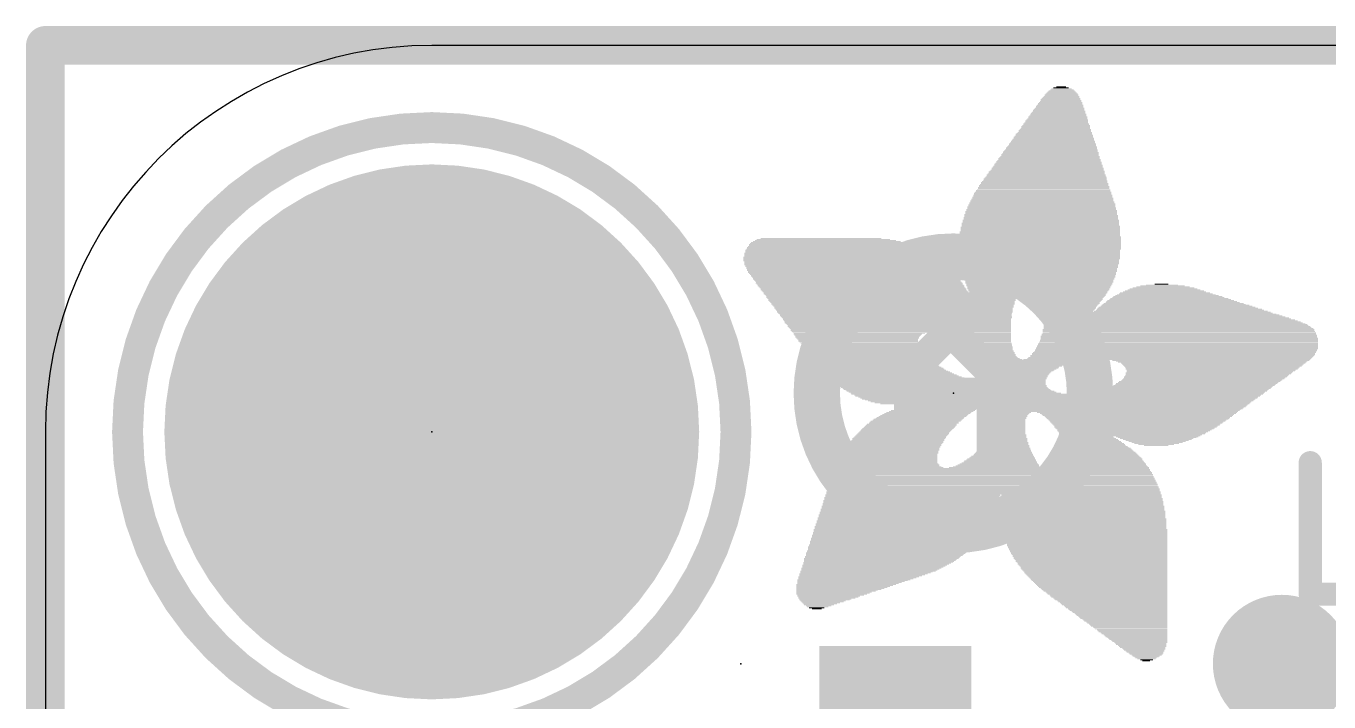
# Model space of a CAD drawing. Extents: x -0.1 to 25.5, y -0.1 to 17.9.
# Drawn here: x -0.13 to 8.44, y 13.47 to 17.91 of the extents above; entities that cross this region are included whole.
import ezdxf

# ---------------------------------------------------------------- set-up
doc = ezdxf.new("R2010")
doc.units = 0
for name, color, linetype in [('1', 12, 'CONTINUOUS'), ('16', 5, 'CONTINUOUS'), ('17', 110, 'CONTINUOUS'), ('18', 110, 'CONTINUOUS'), ('20', 53, 'CONTINUOUS'), ('21', 40, 'CONTINUOUS'), ('22', 6, 'CONTINUOUS'), ('23', 40, 'CONTINUOUS'), ('24', 6, 'CONTINUOUS')]:
    doc.layers.add(name, color=color, linetype=linetype)

# ---------------------------------------------------------------- blocks, each defined once
blk = doc.blocks.new('RECT')
blk.add_solid([(-0.5, -0.5), (0.5, -0.5), (-0.5, 0.5), (0.5, 0.5)])
blk = doc.blocks.new('ROUNDP')
at = {"const_width": 0.5}
blk.add_lwpolyline([(0, -0.25, 1), (0, 0.25, 1), (0, -0.25)], format="xyb", dxfattribs=at)
blk = doc.blocks.new('ROUNDV')
at = {"const_width": 0.5}
blk.add_lwpolyline([(0, -0.25, 1), (0, 0.25, 1), (0, -0.25)], format="xyb", dxfattribs=at)

msp = doc.modelspace()

# ---------------------------------------------------------------- linework, layer by layer
at = {"layer": '1', "const_width": 0.254}
for points in [[(0, 17.78), (25.4, 17.78)], [(0, 0), (0, 17.78)]]:
    msp.add_lwpolyline(points, dxfattribs=at)
at = {"layer": '1', "const_width": 0.127}
for points in [[(0, 17.8435, 1), (0, 17.7165)], [(0.0635, 17.78, 1), (-0.0635, 17.78)]]:
    msp.add_lwpolyline(points, format="xyb", dxfattribs=at)
at = {"layer": '16', "const_width": 0.254}
for points in [[(0, 17.78), (25.4, 17.78)], [(0, 0), (0, 17.78)]]:
    msp.add_lwpolyline(points, dxfattribs=at)
at = {"layer": '16', "const_width": 0.127}
for points in [[(0, 17.8435, 1), (0, 17.7165)], [(0.0635, 17.78, 1), (-0.0635, 17.78)]]:
    msp.add_lwpolyline(points, format="xyb", dxfattribs=at)
at = {"layer": '20'}
for p, q in [((22.86, 17.78), (2.54, 17.78)), ((0, 15.24), (0, 2.54))]:
    msp.add_line(p, q, dxfattribs=at)
msp.add_arc((2.54, 15.24), 2.54, 90, 180, dxfattribs=at)
at = {"layer": '21'}
for points, const_width in [([(2.54, 13.24, 1), (2.54, 17.24, 1), (2.54, 13.24)], 0.2032), ([(8.353, 15.0375, 1), (8.2768, 15.0375)], 0.0762), ([(8.3149, 14.2113, 1), (8.3149, 14.1351)], 0.0762), ([(8.2768, 14.1732, 1), (8.353, 14.1732)], 0.0762)]:
    msp.add_lwpolyline(points, format="xyb", dxfattribs=dict(at, const_width=const_width))
at = {"layer": '21', "const_width": 0.1524}
for points in [[(8.3149, 15.0375), (8.3149, 14.1732)], [(8.3149, 14.1732), (8.8911, 14.1732)]]:
    msp.add_lwpolyline(points, dxfattribs=at)
at = {"layer": '22'}
for points, const_width in [([(5.969, 14.596, 1), (5.969, 16.392, 1), (5.969, 14.596)], 0.3048), ([(5.9878, 15.937, 1), (5.9159, 15.8652)], 0.1016), ([(5.9878, 15.8652, 1), (5.9159, 15.937)], 0.1016), ([(5.7315, 15.6299, 1), (5.6299, 15.6299)], 0.1016), ([(5.6448, 15.6658, 1), (5.7166, 15.594)], 0.1016), ([(6.2738, 15.6299, 1), (6.1722, 15.6299)], 0.1016), ([(6.1871, 15.594, 1), (6.2589, 15.6658)], 0.1016), ([(5.6807, 15.5451, 1), (5.6807, 15.4435)], 0.1016), ([(6.223, 15.4435, 1), (6.223, 15.5451)], 0.1016), ([(5.6299, 15.0876, 1), (5.7315, 15.0876)], 0.1016), ([(6.1722, 15.0876, 1), (6.2738, 15.0876)], 0.1016)]:
    msp.add_lwpolyline(points, format="xyb", dxfattribs=dict(at, const_width=const_width))
at = {"layer": '22', "const_width": 0.2032}
for points in [[(5.9518, 15.9011), (5.6807, 15.6299)], [(6.223, 15.6299), (5.9518, 15.9011)], [(5.6807, 15.6299), (5.6807, 15.0876)], [(6.223, 15.0876), (6.223, 15.6299)], [(6.223, 15.4943), (5.6807, 15.4943)]]:
    msp.add_lwpolyline(points, dxfattribs=at)
at = {"layer": '23'}
for p in [(2.54, 15.24), (4.572, 13.716)]:
    msp.add_point(p, dxfattribs=at)
at = {"layer": '24'}
msp.add_point((5.969, 15.494), dxfattribs=at)

# ---------------------------------------------------------------- block references
at = {"layer": '1', "xscale": 1.075, "rotation": 270}
msp.add_blockref('RECT', (5.588, 13.296), dxfattribs=at)
at = {"layer": '17', "xscale": 3.516, "yscale": 3.516}
msp.add_blockref('ROUNDP', (2.54, 15.24), dxfattribs=at)
msp.add_blockref('ROUNDP', (2.54, 15.24), dxfattribs=at)
at = {"layer": '18', "xscale": 0.9064, "yscale": 0.9064}
msp.add_blockref('ROUNDV', (8.128, 13.716), dxfattribs=at)
msp.add_blockref('ROUNDV', (8.128, 13.716), dxfattribs=at)
at = {"layer": '21'}
for p, xscale, yscale in [((6.6802, 17.4752), 0.1842, 0.0064), ((6.6802, 17.4816), 0.1714, 0.0063), ((6.6834, 17.4879), 0.1524, 0.0064), ((6.6802, 17.4943), 0.1334, 0.0063), ((6.677, 17.5006), 0.1016, 0.0064), ((6.6771, 17.5069), 0.0635, 0.0063), ((6.6707, 17.3863), 0.3048, 0.0064), ((6.6707, 17.399), 0.2921, 0.0064), ((6.6707, 17.3926), 0.2921, 0.0063), ((6.6739, 17.4054), 0.2857, 0.0063), ((6.6739, 17.4117), 0.2731, 0.0064), ((6.6739, 17.4244), 0.2603, 0.0064), ((6.6771, 17.4181), 0.2667, 0.0063), ((6.677, 17.4307), 0.254, 0.0063), ((6.6771, 17.4371), 0.2413, 0.0064), ((6.6802, 17.4435), 0.235, 0.0063), ((6.6802, 17.4562), 0.2222, 0.0063), ((6.6802, 17.4498), 0.2222, 0.0064), ((6.6802, 17.4625), 0.2096, 0.0064), ((6.6802, 17.4688), 0.1968, 0.0063), ((6.6548, 17.3101), 0.3874, 0.0064), ((6.6548, 17.3038), 0.3874, 0.0063), ((6.6548, 17.3164), 0.3746, 0.0063), ((6.658, 17.3292), 0.3683, 0.0063), ((6.658, 17.3228), 0.3683, 0.0064), ((6.658, 17.3355), 0.3556, 0.0064), ((6.6612, 17.3419), 0.3493, 0.0063), ((6.6644, 17.3482), 0.3429, 0.0064), ((6.6612, 17.3545), 0.3365, 0.0063), ((6.6643, 17.3609), 0.3302, 0.0064), ((6.6675, 17.3673), 0.3238, 0.0063), ((6.6675, 17.38), 0.3112, 0.0063), ((6.6675, 17.3736), 0.3112, 0.0064), ((6.6358, 17.2212), 0.4763, 0.0064), ((6.6358, 17.2149), 0.4763, 0.0063), ((6.639, 17.2276), 0.4699, 0.0063), ((6.6389, 17.2339), 0.4572, 0.0064), ((6.6421, 17.2466), 0.4508, 0.0064), ((6.6421, 17.2402), 0.4508, 0.0063), ((6.6452, 17.253), 0.4445, 0.0063), ((6.6453, 17.2657), 0.4318, 0.0063), ((6.6453, 17.2593), 0.4318, 0.0064), ((6.6452, 17.272), 0.4191, 0.0064), ((6.6485, 17.2847), 0.4127, 0.0064), ((6.6485, 17.2783), 0.4127, 0.0063), ((6.6516, 17.2911), 0.4064, 0.0063), ((6.6517, 17.2974), 0.3937, 0.0064), ((6.6199, 17.1323), 0.5715, 0.0064), ((6.6199, 17.1387), 0.5588, 0.0063), ((6.6231, 17.1514), 0.5525, 0.0063), ((6.6231, 17.145), 0.5525, 0.0064), ((6.6231, 17.1577), 0.5397, 0.0064), ((6.6262, 17.164), 0.5334, 0.0063), ((6.6263, 17.1768), 0.5207, 0.0063), ((6.6294, 17.1704), 0.527, 0.0064), ((6.6294, 17.1831), 0.5144, 0.0064), ((6.6294, 17.1958), 0.5016, 0.0064), ((6.6326, 17.1895), 0.508, 0.0063), ((6.6326, 17.2021), 0.4953, 0.0063), ((6.6358, 17.2085), 0.4889, 0.0064), ((6.6008, 17.0434), 0.6604, 0.0064), ((6.604, 17.0497), 0.654, 0.0063), ((6.604, 17.0625), 0.6414, 0.0063), ((6.604, 17.0561), 0.6414, 0.0064), ((6.6072, 17.0688), 0.635, 0.0064), ((6.6072, 17.0815), 0.6223, 0.0064), ((6.6104, 17.0752), 0.6287, 0.0063), ((6.6104, 17.0878), 0.6159, 0.0063), ((6.6135, 17.0942), 0.6096, 0.0064), ((6.6136, 17.1069), 0.5969, 0.0064), ((6.6136, 17.1006), 0.5969, 0.0063), ((6.6167, 17.1133), 0.5906, 0.0063), ((6.6167, 17.1196), 0.5778, 0.0064), ((6.6199, 17.1259), 0.5715, 0.0063), ((6.585, 16.9609), 0.7429, 0.0063), ((6.5881, 16.9735), 0.7366, 0.0063), ((6.5881, 16.9672), 0.7366, 0.0064), ((6.5882, 16.9799), 0.7239, 0.0064), ((6.5913, 16.9863), 0.7176, 0.0063), ((6.5913, 16.999), 0.7048, 0.0063), ((6.5945, 16.9926), 0.7112, 0.0064), ((6.5945, 17.0053), 0.6985, 0.0064), ((6.5945, 17.018), 0.6858, 0.0064), ((6.5977, 17.0116), 0.6921, 0.0063), ((6.5977, 17.0244), 0.6795, 0.0063), ((6.5977, 17.0371), 0.6667, 0.0063), ((6.6009, 17.0307), 0.6731, 0.0064), ((6.5659, 16.8783), 0.8318, 0.0064), ((6.5691, 16.872), 0.8382, 0.0063), ((6.5691, 16.8847), 0.8255, 0.0063), ((6.5723, 16.891), 0.8191, 0.0064), ((6.5723, 16.9037), 0.8065, 0.0064), ((6.5723, 16.8973), 0.8065, 0.0063), ((6.5755, 16.9101), 0.8001, 0.0063), ((6.5786, 16.9164), 0.7938, 0.0064), ((6.5786, 16.9291), 0.781, 0.0064), ((6.5786, 16.9228), 0.781, 0.0063), ((6.5786, 16.9354), 0.7684, 0.0063), ((6.5818, 16.9482), 0.762, 0.0063), ((6.5818, 16.9418), 0.762, 0.0064), ((6.585, 16.9545), 0.7557, 0.0064), ((6.5564, 16.7958), 0.9144, 0.0063), ((6.5564, 16.7894), 0.9144, 0.0064), ((6.5564, 16.8085), 0.9017, 0.0063), ((6.5564, 16.8021), 0.9017, 0.0064), ((6.5596, 16.8148), 0.8953, 0.0064), ((6.5596, 16.8275), 0.8827, 0.0064), ((6.5596, 16.8211), 0.8827, 0.0063), ((6.5628, 16.8339), 0.8763, 0.0063), ((6.5627, 16.8466), 0.8636, 0.0063), ((6.5627, 16.8402), 0.8636, 0.0064), ((6.5659, 16.8529), 0.8572, 0.0064), ((6.5628, 16.8592), 0.8509, 0.0063), ((6.5659, 16.8656), 0.8446, 0.0064), ((6.5469, 16.7005), 0.9843, 0.0064), ((6.5469, 16.7196), 0.9715, 0.0063), ((6.5501, 16.7132), 0.9779, 0.0064), ((6.5501, 16.7068), 0.9779, 0.0063), ((6.55, 16.7323), 0.9652, 0.0063), ((6.55, 16.7259), 0.9652, 0.0064), ((6.5501, 16.7449), 0.9525, 0.0063), ((6.5532, 16.7386), 0.9588, 0.0064), ((6.55, 16.7577), 0.9398, 0.0063), ((6.5532, 16.7513), 0.9462, 0.0064), ((6.5532, 16.7704), 0.9334, 0.0063), ((6.5532, 16.764), 0.9334, 0.0064), ((6.5532, 16.783), 0.9208, 0.0063), ((6.5564, 16.7767), 0.9271, 0.0064), ((6.5437, 16.6306), 1.0287, 0.0063), ((6.5437, 16.6243), 1.0287, 0.0064), ((6.5437, 16.618), 1.0287, 0.0063), ((6.5437, 16.6497), 1.016, 0.0064), ((6.5437, 16.6434), 1.016, 0.0063), ((6.5437, 16.637), 1.016, 0.0064), ((6.5469, 16.6624), 1.0097, 0.0064), ((6.5469, 16.6561), 1.0097, 0.0063), ((6.5437, 16.6687), 1.0033, 0.0063), ((6.5469, 16.6878), 0.9969, 0.0064), ((6.5469, 16.6815), 0.9969, 0.0063), ((6.5469, 16.6751), 0.9969, 0.0064), ((6.55, 16.6942), 0.9906, 0.0063), ((6.5373, 16.5544), 1.0541, 0.0063), ((6.5373, 16.5481), 1.0541, 0.0064), ((6.5373, 16.5418), 1.0541, 0.0063), ((6.5373, 16.5354), 1.0541, 0.0064), ((6.5373, 16.5291), 1.0541, 0.0063), ((6.5405, 16.5862), 1.0478, 0.0064), ((6.5405, 16.5799), 1.0478, 0.0063), ((6.5405, 16.5735), 1.0478, 0.0064), ((6.5405, 16.5672), 1.0478, 0.0063), ((6.5405, 16.5608), 1.0478, 0.0064), ((6.5405, 16.6116), 1.035, 0.0064), ((6.5405, 16.6053), 1.035, 0.0063), ((6.5405, 16.5989), 1.035, 0.0064), ((6.5437, 16.5925), 1.0414, 0.0063), ((5.1879, 16.4465), 1.1493, 0.0064), ((5.1785, 16.4529), 1.1303, 0.0063), ((5.1753, 16.4592), 1.1113, 0.0064), ((5.1594, 16.4719), 1.0668, 0.0064), ((5.1689, 16.4656), 1.0858, 0.0063), ((5.153, 16.4782), 1.0414, 0.0063), ((5.1435, 16.4846), 1.0096, 0.0064), ((5.1372, 16.491), 0.9715, 0.0063), ((5.1277, 16.4973), 0.9271, 0.0064), ((5.115, 16.5037), 0.8763, 0.0063), ((5.0991, 16.51), 0.7937, 0.0064), ((6.5373, 16.5227), 1.0668, 0.0064), ((6.5373, 16.5163), 1.0668, 0.0063), ((6.5373, 16.51), 1.0668, 0.0064), ((6.5373, 16.5037), 1.0668, 0.0063), ((6.5373, 16.4973), 1.0668, 0.0064), ((6.5373, 16.491), 1.0668, 0.0063), ((6.5373, 16.4846), 1.0668, 0.0064), ((6.5373, 16.4782), 1.0668, 0.0063), ((6.5373, 16.4719), 1.0668, 0.0064), ((6.5373, 16.4656), 1.0668, 0.0063), ((6.5373, 16.4592), 1.0668, 0.0064), ((6.5373, 16.4529), 1.0668, 0.0063), ((6.5373, 16.4465), 1.0668, 0.0064), ((5.226, 16.3894), 1.2763, 0.0063), ((5.2324, 16.383), 1.289, 0.0064), ((5.2356, 16.3767), 1.2954, 0.0063), ((5.2451, 16.3639), 1.3144, 0.0063), ((5.2388, 16.3703), 1.3017, 0.0064), ((5.226, 16.3957), 1.2637, 0.0064), ((5.2165, 16.4084), 1.2446, 0.0064), ((5.2197, 16.402), 1.251, 0.0063), ((5.2515, 16.3576), 1.3145, 0.0064), ((5.2102, 16.4148), 1.2319, 0.0063), ((5.1943, 16.4338), 1.1874, 0.0064), ((5.2007, 16.4275), 1.2001, 0.0063), ((5.207, 16.4211), 1.2128, 0.0064), ((5.1911, 16.4401), 1.1684, 0.0063), ((6.5373, 16.4401), 1.0668, 0.0063), ((6.531, 16.3703), 1.0541, 0.0064), ((6.5342, 16.4338), 1.0605, 0.0064), ((6.5342, 16.4275), 1.0605, 0.0063), ((6.5342, 16.4211), 1.0605, 0.0064), ((6.5342, 16.4148), 1.0605, 0.0063), ((6.5342, 16.4084), 1.0605, 0.0064), ((6.5342, 16.402), 1.0605, 0.0063), ((6.5342, 16.3957), 1.0605, 0.0064), ((6.5342, 16.3894), 1.0605, 0.0063), ((6.5342, 16.383), 1.0605, 0.0064), ((6.5342, 16.3767), 1.0605, 0.0063), ((6.5342, 16.3639), 1.0477, 0.0063), ((6.5342, 16.3576), 1.0477, 0.0064), ((5.2546, 16.3513), 1.3208, 0.0063), ((5.2578, 16.3449), 1.3272, 0.0064), ((5.261, 16.3386), 1.3335, 0.0063), ((5.2674, 16.3322), 1.3335, 0.0064), ((5.2705, 16.3258), 1.3398, 0.0063), ((5.28, 16.3132), 1.3462, 0.0063), ((5.2769, 16.3195), 1.3399, 0.0064), ((5.2864, 16.3068), 1.3462, 0.0064), ((5.2896, 16.3005), 1.3525, 0.0063), ((5.2959, 16.2941), 1.3526, 0.0064), ((5.2991, 16.2877), 1.3589, 0.0063), ((5.3055, 16.2814), 1.3589, 0.0064), ((5.3086, 16.2751), 1.3526, 0.0063), ((6.5342, 16.3513), 1.0477, 0.0063), ((6.5342, 16.3449), 1.0477, 0.0064), ((6.531, 16.3386), 1.0414, 0.0063), ((6.531, 16.3132), 1.0287, 0.0063), ((6.5342, 16.3322), 1.0351, 0.0064), ((6.5342, 16.3258), 1.0351, 0.0063), ((6.5342, 16.3195), 1.0351, 0.0064), ((6.531, 16.2877), 1.016, 0.0063), ((6.5342, 16.3068), 1.0223, 0.0064), ((6.5342, 16.3005), 1.0223, 0.0063), ((6.5342, 16.2941), 1.0223, 0.0064), ((6.5342, 16.2814), 1.0097, 0.0064), ((6.5342, 16.2751), 1.0097, 0.0063), ((5.315, 16.2687), 1.3525, 0.0064), ((5.3182, 16.2624), 1.3589, 0.0063), ((5.3245, 16.256), 1.3589, 0.0064), ((5.3308, 16.2433), 1.3589, 0.0064), ((5.3277, 16.2496), 1.3525, 0.0063), ((5.3372, 16.237), 1.3589, 0.0063), ((5.3403, 16.2306), 1.3525, 0.0064), ((5.3467, 16.2243), 1.3526, 0.0063), ((5.3498, 16.2179), 1.3589, 0.0064), ((5.3531, 16.2115), 1.3525, 0.0063), ((5.3594, 16.2052), 1.3526, 0.0064), ((5.3626, 16.1989), 1.3589, 0.0063), ((5.3658, 16.1925), 1.3525, 0.0064), ((5.3721, 16.1862), 1.3526, 0.0063), ((6.531, 16.2687), 1.0033, 0.0064), ((6.531, 16.2496), 0.9906, 0.0063), ((6.5342, 16.2624), 0.9969, 0.0063), ((6.5342, 16.256), 0.9969, 0.0064), ((6.2515, 16.237), 0.4191, 0.0063), ((6.2579, 16.2433), 0.4318, 0.0064), ((6.2516, 16.2306), 0.4064, 0.0064), ((6.2484, 16.2243), 0.4, 0.0063), ((6.2453, 16.2179), 0.3937, 0.0064), ((6.242, 16.2052), 0.3747, 0.0064), ((6.2452, 16.2115), 0.381, 0.0063), ((6.2389, 16.1989), 0.3683, 0.0063), ((6.242, 16.1925), 0.3619, 0.0064), ((6.2389, 16.1862), 0.3556, 0.0063), ((6.7723, 16.2433), 0.508, 0.0064), ((6.7723, 16.237), 0.4953, 0.0063), ((6.7755, 16.2306), 0.4889, 0.0064), ((6.7786, 16.2243), 0.4826, 0.0063), ((6.7787, 16.2179), 0.4699, 0.0064), ((6.7787, 16.2115), 0.4699, 0.0063), ((6.7786, 16.2052), 0.4572, 0.0064), ((6.7818, 16.1989), 0.4508, 0.0063), ((6.7787, 16.1925), 0.4445, 0.0064), ((6.7787, 16.1862), 0.4445, 0.0063), ((7.3501, 16.1862), 0.4064, 0.0063), ((7.347, 16.1925), 0.3493, 0.0064), ((7.3438, 16.1989), 0.2921, 0.0063), ((7.3406, 16.2052), 0.2096, 0.0064), ((7.3375, 16.2115), 0.0889, 0.0063), ((5.3784, 16.1798), 1.3525, 0.0064), ((5.3784, 16.1735), 1.3525, 0.0063), ((5.3848, 16.1671), 1.3526, 0.0064), ((5.3912, 16.1608), 1.3525, 0.0063), ((5.5594, 16.1544), 1.6764, 0.0064), ((5.5594, 16.1481), 1.6764, 0.0063), ((5.5595, 16.1417), 1.6637, 0.0064), ((5.5626, 16.1354), 1.6574, 0.0063), ((5.5626, 16.129), 1.6446, 0.0064), ((5.5626, 16.1227), 1.6446, 0.0063), ((5.5658, 16.1163), 1.6383, 0.0064), ((5.5658, 16.11), 1.6256, 0.0063), ((5.5658, 16.1036), 1.6256, 0.0064), ((6.2357, 16.1798), 0.3492, 0.0064), ((6.2357, 16.1671), 0.3366, 0.0064), ((6.2389, 16.1735), 0.3429, 0.0063), ((6.2389, 16.1608), 0.3302, 0.0063), ((6.7786, 16.1798), 0.4318, 0.0064), ((6.7786, 16.1735), 0.4318, 0.0063), ((6.7755, 16.1671), 0.4255, 0.0064), ((6.7723, 16.1481), 0.4064, 0.0063), ((6.7691, 16.1417), 0.4, 0.0064), ((6.7691, 16.1354), 0.4, 0.0063), ((6.7755, 16.1608), 0.4127, 0.0063), ((6.7755, 16.1544), 0.4127, 0.0064), ((6.7691, 16.129), 0.3874, 0.0064), ((6.7659, 16.1227), 0.381, 0.0063), ((6.7595, 16.1036), 0.3683, 0.0064), ((6.7628, 16.1163), 0.3747, 0.0064), ((6.7628, 16.11), 0.3747, 0.0063), ((7.3978, 16.1036), 0.8319, 0.0064), ((7.3946, 16.11), 0.8001, 0.0063), ((7.3883, 16.1163), 0.7747, 0.0064), ((7.3819, 16.1227), 0.7366, 0.0063), ((7.3787, 16.129), 0.7176, 0.0064), ((7.3723, 16.1354), 0.6795, 0.0063), ((7.3692, 16.1417), 0.6477, 0.0064), ((7.366, 16.1481), 0.616, 0.0063), ((7.3597, 16.1544), 0.5905, 0.0064), ((7.3565, 16.1608), 0.5461, 0.0063), ((7.3565, 16.1671), 0.5207, 0.0064), ((7.3533, 16.1735), 0.4762, 0.0063), ((7.3502, 16.1798), 0.4445, 0.0064), ((5.5658, 16.0973), 1.6129, 0.0063), ((5.569, 16.0909), 1.6065, 0.0064), ((5.5721, 16.0846), 1.6002, 0.0063), ((5.5721, 16.0782), 1.6002, 0.0064), ((5.5722, 16.0719), 1.5875, 0.0063), ((5.5753, 16.0655), 1.5812, 0.0064), ((5.5785, 16.0592), 1.5748, 0.0063), ((5.5753, 16.0528), 1.5684, 0.0064), ((5.5785, 16.0465), 1.5621, 0.0063), ((5.5817, 16.0401), 1.5557, 0.0064), ((5.5848, 16.0338), 1.5494, 0.0063), ((5.5848, 16.0274), 1.5494, 0.0064), ((5.5849, 16.0211), 1.5367, 0.0063), ((5.588, 16.0147), 1.5304, 0.0064), ((6.7564, 16.0973), 0.362, 0.0063), ((6.7532, 16.0909), 0.3556, 0.0064), ((6.7532, 16.0846), 0.3556, 0.0063), ((6.75, 16.0782), 0.3493, 0.0064), ((6.7437, 16.0655), 0.3366, 0.0064), ((6.7405, 16.0592), 0.3302, 0.0063), ((6.7405, 16.0528), 0.3302, 0.0064), ((6.731, 16.0338), 0.3112, 0.0063), ((7.3152, 16.0274), 1.4796, 0.0064), ((7.3342, 16.0147), 1.5177, 0.0064), ((6.7469, 16.0719), 0.3429, 0.0063), ((6.7374, 16.0465), 0.3239, 0.0063), ((6.7342, 16.0401), 0.3175, 0.0064), ((7.3216, 16.0211), 1.4923, 0.0063), ((7.4644, 16.0338), 1.143, 0.0063), ((7.4581, 16.0401), 1.1049, 0.0064), ((7.4549, 16.0465), 1.0858, 0.0063), ((7.4454, 16.0528), 1.0541, 0.0064), ((7.439, 16.0592), 1.0287, 0.0063), ((7.4359, 16.0655), 0.9969, 0.0064), ((7.4295, 16.0719), 0.9716, 0.0063), ((7.42, 16.0782), 0.9398, 0.0064), ((7.4168, 16.0846), 0.9208, 0.0063), ((7.4104, 16.0909), 0.8827, 0.0064), ((7.4041, 16.0973), 0.8572, 0.0063), ((5.5912, 16.0084), 1.524, 0.0063), ((5.5912, 16.002), 1.524, 0.0064), ((5.5944, 15.9957), 1.5177, 0.0063), ((5.5976, 15.9893), 1.5113, 0.0064), ((5.5975, 15.983), 1.4986, 0.0063), ((5.5975, 15.9766), 1.4986, 0.0064), ((5.6007, 15.9703), 1.4922, 0.0063), ((5.6039, 15.9639), 1.4859, 0.0064), ((5.6039, 15.9576), 1.4859, 0.0063), ((5.6071, 15.9512), 1.4795, 0.0064), ((5.6102, 15.9449), 1.4732, 0.0063), ((5.6134, 15.9385), 1.4668, 0.0064), ((5.6134, 15.9322), 1.4668, 0.0063), ((7.4327, 15.9385), 1.7399, 0.0064), ((7.439, 15.9322), 1.7526, 0.0063), ((7.4009, 15.9703), 1.6637, 0.0063), ((7.4104, 15.9639), 1.6827, 0.0064), ((7.3787, 15.983), 1.6192, 0.0063), ((7.3914, 15.9766), 1.6446, 0.0064), ((7.4168, 15.9576), 1.6954, 0.0063), ((7.4327, 15.9449), 1.7272, 0.0063), ((7.4264, 15.9512), 1.7145, 0.0064), ((7.3533, 16.002), 1.5558, 0.0064), ((7.3628, 15.9957), 1.5748, 0.0063), ((7.3755, 15.9893), 1.6002, 0.0064), ((7.3438, 16.0084), 1.5367, 0.0063), ((5.6166, 15.9258), 1.4605, 0.0064), ((5.6198, 15.9195), 1.4541, 0.0063), ((5.6229, 15.9131), 1.4478, 0.0064), ((5.6229, 15.9068), 1.4478, 0.0063), ((5.6261, 15.9004), 1.4414, 0.0064), ((5.3626, 15.8941), 0.9017, 0.0063), ((5.3499, 15.8877), 0.8636, 0.0064), ((5.3403, 15.8814), 0.8445, 0.0063), ((5.3403, 15.875), 0.8319, 0.0064), ((5.3403, 15.8687), 0.8191, 0.0063), ((5.3372, 15.8623), 0.8128, 0.0064), ((5.3403, 15.8559), 0.8065, 0.0063), ((5.3403, 15.8496), 0.7937, 0.0064), ((5.3435, 15.8433), 0.7874, 0.0063), ((6.096, 15.8941), 0.5016, 0.0063), ((6.1182, 15.8877), 0.4572, 0.0064), ((6.1341, 15.8814), 0.4254, 0.0063), ((6.1436, 15.875), 0.4064, 0.0064), ((6.1532, 15.8687), 0.3873, 0.0063), ((6.1595, 15.8623), 0.3746, 0.0064), ((6.169, 15.8559), 0.3556, 0.0063), ((6.1753, 15.8496), 0.3429, 0.0064), ((6.1849, 15.8433), 0.3238, 0.0063), ((7.4517, 15.8433), 1.8288, 0.0063), ((7.4549, 15.8559), 1.8224, 0.0063), ((7.4549, 15.8496), 1.8224, 0.0064), ((7.4518, 15.8687), 1.8161, 0.0063), ((7.4518, 15.8623), 1.8161, 0.0064), ((7.4517, 15.8814), 1.8034, 0.0063), ((7.4549, 15.875), 1.8098, 0.0064), ((7.4486, 15.9131), 1.7843, 0.0064), ((7.4486, 15.9068), 1.7843, 0.0063), ((7.4549, 15.8941), 1.797, 0.0063), ((7.4549, 15.8877), 1.797, 0.0064), ((7.4518, 15.9004), 1.7907, 0.0064), ((7.4422, 15.9258), 1.759, 0.0064), ((7.4486, 15.9195), 1.7717, 0.0063), ((5.3435, 15.8369), 0.7874, 0.0064), ((5.3467, 15.8306), 0.781, 0.0063), ((5.3498, 15.8242), 0.7747, 0.0064), ((5.3563, 15.8178), 0.7747, 0.0063), ((5.3563, 15.8115), 0.7747, 0.0064), ((5.3594, 15.8052), 0.7684, 0.0063), ((5.3658, 15.7988), 0.7683, 0.0064), ((5.3689, 15.7925), 0.762, 0.0063), ((5.3721, 15.7861), 0.7684, 0.0064), ((5.3784, 15.7797), 0.7683, 0.0063), ((5.3816, 15.7734), 0.762, 0.0064), ((5.3848, 15.7671), 0.7684, 0.0063), ((5.3912, 15.7607), 0.7683, 0.0064), ((6.1881, 15.8369), 0.3175, 0.0064), ((6.1944, 15.8306), 0.3048, 0.0063), ((6.2039, 15.8242), 0.2985, 0.0064), ((6.2103, 15.8178), 0.2858, 0.0063), ((6.2167, 15.8115), 0.2731, 0.0064), ((6.2199, 15.8052), 0.2667, 0.0063), ((6.2294, 15.7988), 0.2603, 0.0064), ((6.2325, 15.7925), 0.254, 0.0063), ((6.2389, 15.7861), 0.2413, 0.0064), ((6.242, 15.7797), 0.2349, 0.0063), ((6.2484, 15.7734), 0.235, 0.0064), ((6.2548, 15.7671), 0.2223, 0.0063), ((6.2611, 15.7607), 0.2222, 0.0064), ((7.4232, 15.7607), 1.8605, 0.0064), ((7.4263, 15.7671), 1.8542, 0.0063), ((7.4327, 15.7797), 1.8542, 0.0063), ((7.4327, 15.7734), 1.8542, 0.0064), ((7.439, 15.7925), 1.8542, 0.0063), ((7.439, 15.7861), 1.8542, 0.0064), ((7.4422, 15.8052), 1.8478, 0.0063), ((7.4422, 15.7988), 1.8478, 0.0064), ((7.4454, 15.8178), 1.8415, 0.0063), ((7.4454, 15.8115), 1.8415, 0.0064), ((7.4486, 15.8306), 1.8351, 0.0063), ((7.4486, 15.8242), 1.8351, 0.0064), ((7.4517, 15.8369), 1.8288, 0.0064), ((5.3975, 15.7544), 0.7684, 0.0063), ((5.4007, 15.748), 0.762, 0.0064), ((5.407, 15.7416), 0.7747, 0.0063), ((5.4102, 15.7353), 0.7684, 0.0064), ((5.4198, 15.729), 0.7747, 0.0063), ((5.4293, 15.7163), 0.7811, 0.0063), ((5.4261, 15.7226), 0.7747, 0.0064), ((5.4356, 15.7099), 0.781, 0.0064), ((5.442, 15.7035), 0.7811, 0.0063), ((5.4483, 15.6972), 0.781, 0.0064), ((5.4546, 15.6909), 0.7937, 0.0063), ((5.461, 15.6845), 0.7938, 0.0064), ((5.4706, 15.6782), 0.8001, 0.0063), ((5.4769, 15.6718), 0.8001, 0.0064), ((6.2643, 15.7544), 0.2159, 0.0063), ((6.2707, 15.748), 0.2159, 0.0064), ((6.2738, 15.7416), 0.2096, 0.0063), ((6.2801, 15.7353), 0.2095, 0.0064), ((6.2865, 15.729), 0.2096, 0.0063), ((6.2961, 15.7226), 0.2159, 0.0064), ((6.3087, 15.7163), 0.2286, 0.0063), ((6.5024, 15.7099), 0.616, 0.0064), ((6.4897, 15.7035), 0.5778, 0.0063), ((6.4802, 15.6972), 0.5461, 0.0064), ((6.4707, 15.6909), 0.5143, 0.0063), ((6.4643, 15.6845), 0.5016, 0.0064), ((6.4516, 15.6718), 0.4636, 0.0064), ((6.458, 15.6782), 0.4763, 0.0063), ((6.6421, 15.7163), 0.4254, 0.0063), ((7.3883, 15.7226), 1.8669, 0.0064), ((7.3946, 15.729), 1.8669, 0.0063), ((7.4041, 15.7353), 1.8606, 0.0064), ((7.4073, 15.7416), 1.8669, 0.0063), ((7.4168, 15.7544), 1.8606, 0.0063), ((7.4168, 15.748), 1.8606, 0.0064), ((7.6486, 15.7163), 1.3335, 0.0063), ((7.6613, 15.7099), 1.2954, 0.0064), ((7.6677, 15.7035), 1.2573, 0.0063), ((7.6708, 15.6972), 1.2382, 0.0064), ((7.6772, 15.6909), 1.2129, 0.0063), ((7.674, 15.6845), 1.1938, 0.0064), ((7.674, 15.6782), 1.1811, 0.0063), ((7.674, 15.6718), 1.1684, 0.0064), ((5.4864, 15.6654), 0.8064, 0.0063), ((5.4959, 15.6591), 0.8128, 0.0064), ((5.5023, 15.6528), 0.8128, 0.0063), ((5.5118, 15.6464), 0.8192, 0.0064), ((5.5213, 15.6401), 0.8255, 0.0063), ((5.5372, 15.6274), 0.8446, 0.0063), ((5.5309, 15.6337), 0.8319, 0.0064), ((5.5499, 15.621), 0.8446, 0.0064), ((5.5626, 15.6147), 0.8572, 0.0063), ((5.5721, 15.6083), 0.8636, 0.0064), ((5.5849, 15.602), 0.8763, 0.0063), ((5.5975, 15.5956), 0.889, 0.0064), ((5.6166, 15.5893), 0.9144, 0.0063), ((6.3849, 15.5893), 0.3937, 0.0063), ((6.3944, 15.5956), 0.3747, 0.0064), ((6.4008, 15.602), 0.3746, 0.0063), ((6.4072, 15.6147), 0.3747, 0.0063), ((6.404, 15.6083), 0.3683, 0.0064), ((6.4453, 15.6654), 0.4381, 0.0063), ((6.4421, 15.6591), 0.4318, 0.0064), ((6.4294, 15.6464), 0.4064, 0.0064), ((6.4262, 15.6401), 0.4, 0.0063), ((6.4167, 15.6274), 0.381, 0.0063), ((6.4135, 15.621), 0.3746, 0.0064), ((6.4358, 15.6528), 0.4191, 0.0063), ((6.4199, 15.6337), 0.3873, 0.0064), ((7.6137, 15.5893), 1.0605, 0.0063), ((7.62, 15.5956), 1.0604, 0.0064), ((7.6264, 15.602), 1.0731, 0.0063), ((7.6708, 15.6654), 1.1494, 0.0063), ((7.6327, 15.6083), 1.0732, 0.0064), ((7.6708, 15.6591), 1.1366, 0.0064), ((7.6677, 15.6528), 1.1303, 0.0063), ((7.6486, 15.6274), 1.0922, 0.0063), ((7.6454, 15.621), 1.0858, 0.0064), ((7.6391, 15.6147), 1.0731, 0.0063), ((7.6613, 15.6401), 1.1049, 0.0063), ((7.6549, 15.6337), 1.0922, 0.0064), ((7.6645, 15.6464), 1.1113, 0.0064), ((5.6356, 15.5829), 0.9398, 0.0064), ((5.8738, 15.5766), 1.4033, 0.0063), ((5.8769, 15.5702), 1.397, 0.0064), ((5.8833, 15.5639), 1.3843, 0.0063), ((5.8864, 15.5575), 1.3779, 0.0064), ((5.8896, 15.5512), 1.3716, 0.0063), ((5.896, 15.5448), 1.3716, 0.0064), ((5.9024, 15.5385), 1.3589, 0.0063), ((5.9087, 15.5321), 1.3589, 0.0064), ((5.9182, 15.5258), 1.3526, 0.0063), ((5.9278, 15.5194), 1.3589, 0.0064), ((5.9373, 15.5131), 1.3525, 0.0063), ((5.95, 15.5067), 1.3653, 0.0064), ((5.9627, 15.5004), 1.3653, 0.0063), ((6.3722, 15.5829), 0.4064, 0.0064), ((7.4549, 15.5004), 1.124, 0.0063), ((7.4708, 15.5067), 1.1176, 0.0064), ((7.4867, 15.5131), 1.0985, 0.0063), ((7.4994, 15.5194), 1.0859, 0.0064), ((7.5152, 15.5258), 1.0795, 0.0063), ((7.5279, 15.5321), 1.0668, 0.0064), ((7.5375, 15.5385), 1.0605, 0.0063), ((7.5502, 15.5448), 1.0605, 0.0064), ((7.5597, 15.5512), 1.0541, 0.0063), ((7.5692, 15.5575), 1.0604, 0.0064), ((7.5788, 15.5639), 1.0541, 0.0063), ((7.5883, 15.5702), 1.0605, 0.0064), ((7.5978, 15.5766), 1.0541, 0.0063), ((7.6042, 15.5829), 1.0541, 0.0064), ((5.9849, 15.494), 1.3843, 0.0064), ((6.0103, 15.4877), 1.4224, 0.0063), ((6.6548, 15.4813), 2.6734, 0.0064), ((6.6548, 15.475), 2.6606, 0.0063), ((6.658, 15.4686), 2.6289, 0.0064), ((6.6612, 15.4623), 2.6099, 0.0063), ((6.6612, 15.4559), 2.5845, 0.0064), ((6.6675, 15.4496), 2.559, 0.0063), ((6.6739, 15.4432), 2.5337, 0.0064), ((6.6771, 15.4369), 2.5019, 0.0063), ((6.6866, 15.4305), 2.4701, 0.0064), ((6.7025, 15.4242), 2.4257, 0.0063), ((6.7977, 15.4178), 2.2098, 0.0064), ((7.4041, 15.4877), 1.2002, 0.0063), ((7.4327, 15.494), 1.1557, 0.0064), ((5.7468, 15.3289), 0.5779, 0.0064), ((5.7531, 15.3353), 0.5778, 0.0063), ((5.7658, 15.3416), 0.5778, 0.0064), ((5.7754, 15.348), 0.5715, 0.0063), ((5.7849, 15.3543), 0.5651, 0.0064), ((5.7976, 15.3607), 0.5651, 0.0063), ((5.8071, 15.367), 0.5588, 0.0064), ((5.823, 15.3734), 0.5525, 0.0063), ((5.8357, 15.3797), 0.5525, 0.0064), ((5.8515, 15.3861), 0.5334, 0.0063), ((5.8706, 15.3924), 0.5334, 0.0064), ((5.8833, 15.3988), 0.5207, 0.0063), ((5.9055, 15.4051), 0.5144, 0.0064), ((5.9278, 15.4115), 0.5207, 0.0063), ((7.0676, 15.4115), 1.6573, 0.0063), ((7.0708, 15.4051), 1.6383, 0.0064), ((7.0676, 15.3988), 1.6193, 0.0063), ((7.0676, 15.3924), 1.6065, 0.0064), ((7.0612, 15.3861), 1.5938, 0.0063), ((7.0612, 15.3797), 1.5812, 0.0064), ((7.0549, 15.3734), 1.5685, 0.0063), ((6.3754, 15.367), 0.2096, 0.0064), ((6.3627, 15.348), 0.1842, 0.0063), ((6.3627, 15.3416), 0.1842, 0.0064), ((6.3595, 15.3353), 0.1778, 0.0063), ((6.3595, 15.3289), 0.1778, 0.0064), ((6.3691, 15.3607), 0.1969, 0.0063), ((6.3691, 15.3543), 0.1841, 0.0064), ((7.1755, 15.367), 1.3144, 0.0064), ((7.1819, 15.3607), 1.2891, 0.0063), ((7.1819, 15.3543), 1.2637, 0.0064), ((7.1819, 15.348), 1.2509, 0.0063), ((7.1851, 15.3416), 1.2319, 0.0064), ((7.1819, 15.3353), 1.2129, 0.0063), ((7.1819, 15.3289), 1.2001, 0.0064), ((5.6547, 15.2464), 0.5969, 0.0063), ((5.6611, 15.2527), 0.5969, 0.0064), ((5.6673, 15.2591), 0.5969, 0.0063), ((5.6738, 15.2654), 0.5969, 0.0064), ((5.6801, 15.2718), 0.5969, 0.0063), ((5.6865, 15.2781), 0.5969, 0.0064), ((5.6928, 15.2845), 0.5969, 0.0063), ((5.6959, 15.2908), 0.5905, 0.0064), ((5.7087, 15.2972), 0.5905, 0.0063), ((5.7118, 15.3035), 0.5842, 0.0064), ((5.7214, 15.3099), 0.5905, 0.0063), ((5.7309, 15.3162), 0.5842, 0.0064), ((5.7372, 15.3226), 0.5842, 0.0063), ((6.3405, 15.2527), 0.2032, 0.0064), ((6.3405, 15.2464), 0.2032, 0.0063), ((6.3437, 15.2654), 0.1969, 0.0064), ((6.3437, 15.2591), 0.1969, 0.0063), ((6.3468, 15.2781), 0.1905, 0.0064), ((6.3468, 15.2718), 0.1905, 0.0063), ((6.35, 15.2908), 0.1842, 0.0064), ((6.35, 15.2845), 0.1842, 0.0063), ((6.3532, 15.3162), 0.1778, 0.0064), ((6.3532, 15.3099), 0.1778, 0.0063), ((6.3532, 15.3035), 0.1778, 0.0064), ((6.3532, 15.2972), 0.1778, 0.0063), ((6.3563, 15.3226), 0.1715, 0.0063), ((7.1819, 15.3226), 1.1875, 0.0063), ((7.1787, 15.3162), 1.1684, 0.0064), ((7.1787, 15.3099), 1.1557, 0.0063), ((7.1755, 15.3035), 1.1366, 0.0064), ((7.1755, 15.2972), 1.124, 0.0063), ((7.1724, 15.2908), 1.1049, 0.0064), ((7.1723, 15.2845), 1.0922, 0.0063), ((7.1692, 15.2781), 1.0731, 0.0064), ((7.166, 15.2718), 1.0668, 0.0063), ((7.1628, 15.2654), 1.0478, 0.0064), ((7.1628, 15.2591), 1.035, 0.0063), ((7.1596, 15.2527), 1.016, 0.0064), ((7.1533, 15.2464), 1.0033, 0.0063), ((5.588, 15.1638), 0.616, 0.0064), ((5.5848, 15.1575), 0.6096, 0.0063), ((5.5944, 15.1702), 0.6159, 0.0063), ((5.5975, 15.1765), 0.6096, 0.0064), ((5.6039, 15.1829), 0.6096, 0.0063), ((5.6102, 15.1956), 0.6096, 0.0063), ((5.6071, 15.1892), 0.6033, 0.0064), ((5.6166, 15.2019), 0.6096, 0.0064), ((5.6198, 15.2083), 0.6033, 0.0063), ((5.6261, 15.2146), 0.6032, 0.0064), ((5.6325, 15.221), 0.6033, 0.0063), ((5.6388, 15.2273), 0.6032, 0.0064), ((5.642, 15.2337), 0.5969, 0.0063), ((5.6484, 15.24), 0.5969, 0.0064), ((6.3151, 15.1575), 0.2921, 0.0063), ((6.3182, 15.1638), 0.2857, 0.0064), ((6.3214, 15.1702), 0.2794, 0.0063), ((6.3215, 15.1765), 0.2667, 0.0064), ((6.3246, 15.1892), 0.2604, 0.0064), ((6.3246, 15.1829), 0.2604, 0.0063), ((6.3278, 15.1956), 0.254, 0.0063), ((6.3277, 15.2019), 0.2413, 0.0064), ((6.331, 15.2146), 0.2349, 0.0064), ((6.331, 15.2083), 0.2349, 0.0063), ((6.3341, 15.221), 0.2286, 0.0063), ((6.3342, 15.2337), 0.2159, 0.0063), ((6.3342, 15.2273), 0.2159, 0.0064), ((6.3373, 15.24), 0.2096, 0.0064), ((7.1501, 15.24), 0.9842, 0.0064), ((7.1469, 15.2337), 0.9652, 0.0063), ((7.1438, 15.2273), 0.9589, 0.0064), ((7.1374, 15.221), 0.9334, 0.0063), ((7.1311, 15.2146), 0.9207, 0.0064), ((6.8485, 15.2083), 0.3429, 0.0063), ((6.8548, 15.2019), 0.3429, 0.0064), ((6.8612, 15.1956), 0.3556, 0.0063), ((6.8707, 15.1892), 0.362, 0.0064), ((6.8739, 15.1829), 0.3683, 0.0063), ((6.8834, 15.1765), 0.3746, 0.0064), ((6.8866, 15.1702), 0.381, 0.0063), ((6.8961, 15.1638), 0.3874, 0.0064), ((6.8993, 15.1575), 0.3937, 0.0063), ((7.3089, 15.2083), 0.5397, 0.0063), ((7.3089, 15.2019), 0.5143, 0.0064), ((7.3057, 15.1956), 0.4826, 0.0063), ((7.3089, 15.1892), 0.4509, 0.0064), ((7.3089, 15.1829), 0.4127, 0.0063), ((7.3089, 15.1765), 0.3747, 0.0064), ((7.3089, 15.1702), 0.3365, 0.0063), ((7.3056, 15.1638), 0.2921, 0.0064), ((7.3025, 15.1575), 0.235, 0.0063), ((5.5467, 15.0813), 0.635, 0.0063), ((5.5467, 15.0749), 0.635, 0.0064), ((5.5499, 15.094), 0.6286, 0.0063), ((5.5499, 15.0876), 0.6286, 0.0064), ((5.5563, 15.1003), 0.6287, 0.0064), ((5.5595, 15.113), 0.6223, 0.0064), ((5.5595, 15.1067), 0.6223, 0.0063), ((5.5658, 15.1257), 0.6223, 0.0064), ((5.5658, 15.1194), 0.6223, 0.0063), ((5.569, 15.1321), 0.6159, 0.0063), ((5.5753, 15.1448), 0.616, 0.0063), ((5.5753, 15.1384), 0.616, 0.0064), ((5.5817, 15.1511), 0.6159, 0.0064), ((6.2896, 15.0749), 0.4191, 0.0064), ((6.2929, 15.0813), 0.4127, 0.0063), ((6.2961, 15.0876), 0.3937, 0.0064), ((6.2992, 15.094), 0.3874, 0.0063), ((6.2992, 15.1003), 0.3746, 0.0064), ((6.3024, 15.1067), 0.3683, 0.0063), ((6.3024, 15.113), 0.3556, 0.0064), ((6.3056, 15.1194), 0.3493, 0.0063), ((6.3087, 15.1321), 0.3302, 0.0063), ((6.3087, 15.1257), 0.3302, 0.0064), ((6.3119, 15.1448), 0.3112, 0.0063), ((6.3119, 15.1384), 0.3112, 0.0064), ((6.3151, 15.1511), 0.3048, 0.0064), ((6.9057, 15.1511), 0.3937, 0.0064), ((6.912, 15.1448), 0.4064, 0.0063), ((6.9183, 15.1384), 0.4064, 0.0064), ((6.9247, 15.1321), 0.4191, 0.0063), ((6.931, 15.1257), 0.4191, 0.0064), ((6.9342, 15.1194), 0.4254, 0.0063), ((6.9374, 15.113), 0.4318, 0.0064), ((6.9469, 15.1067), 0.4382, 0.0063), ((6.9533, 15.094), 0.4509, 0.0063), ((6.9501, 15.1003), 0.4445, 0.0064), ((6.9596, 15.0876), 0.4508, 0.0064), ((6.9628, 15.0813), 0.4572, 0.0063), ((6.966, 15.0749), 0.4635, 0.0064), ((7.3025, 15.1511), 0.1588, 0.0064), ((5.8674, 14.9924), 1.3652, 0.0063), ((5.8706, 14.986), 1.3716, 0.0064), ((5.5467, 15.0051), 0.7112, 0.0063), ((5.8674, 14.9987), 1.3526, 0.0064), ((5.5372, 15.0178), 0.6794, 0.0063), ((5.5436, 15.0114), 0.6921, 0.0064), ((5.534, 15.0368), 0.6604, 0.0064), ((5.5372, 15.0305), 0.6668, 0.0063), ((5.5404, 15.0241), 0.6731, 0.0064), ((5.5372, 15.0495), 0.654, 0.0064), ((5.5372, 15.0432), 0.654, 0.0063), ((5.5404, 15.0559), 0.6477, 0.0063), ((5.5436, 15.0686), 0.6413, 0.0063), ((5.5436, 15.0622), 0.6413, 0.0064), ((6.242, 15.0051), 0.6033, 0.0063), ((6.2515, 15.0114), 0.5715, 0.0064), ((6.258, 15.0178), 0.5461, 0.0063), ((6.2643, 15.0241), 0.5334, 0.0064), ((6.2675, 15.0305), 0.5143, 0.0063), ((6.2707, 15.0368), 0.4953, 0.0064), ((6.277, 15.0432), 0.4826, 0.0063), ((6.277, 15.0495), 0.4699, 0.0064), ((6.2833, 15.0559), 0.4572, 0.0063), ((6.2834, 15.0622), 0.4445, 0.0064), ((6.2897, 15.0686), 0.4318, 0.0063), ((6.9723, 15.0686), 0.4636, 0.0063), ((6.9787, 15.0495), 0.4763, 0.0064), ((6.9755, 15.0622), 0.4699, 0.0064), ((6.9755, 15.0559), 0.4699, 0.0063), ((6.985, 15.0432), 0.4762, 0.0063), ((6.9882, 15.0368), 0.4826, 0.0064), ((6.9914, 15.0305), 0.4889, 0.0063), ((6.9914, 15.0241), 0.4889, 0.0064), ((6.9946, 15.0178), 0.4953, 0.0063), ((7.0009, 15.0114), 0.4953, 0.0064), ((7.0072, 14.9924), 0.508, 0.0063), ((7.0072, 14.986), 0.508, 0.0064), ((7.0041, 15.0051), 0.5017, 0.0063), ((7.0041, 14.9987), 0.5017, 0.0064), ((5.8896, 14.9098), 1.4732, 0.0064), ((5.896, 14.9035), 1.4859, 0.0063), ((5.8864, 14.9225), 1.4541, 0.0064), ((5.8897, 14.9162), 1.4605, 0.0063), ((5.8769, 14.9479), 1.4224, 0.0064), ((5.8801, 14.9416), 1.4288, 0.0063), ((5.8864, 14.9289), 1.4415, 0.0063), ((5.8833, 14.9352), 1.4351, 0.0064), ((5.8769, 14.9543), 1.4097, 0.0063), ((5.8738, 14.9606), 1.4033, 0.0064), ((5.8706, 14.9797), 1.3843, 0.0063), ((5.8706, 14.9733), 1.3843, 0.0064), ((5.8738, 14.967), 1.3907, 0.0063), ((7.0231, 14.9098), 0.5652, 0.0064), ((7.0231, 14.9035), 0.5652, 0.0063), ((7.0231, 14.9225), 0.5524, 0.0064), ((7.0231, 14.9162), 0.5524, 0.0063), ((7.02, 14.9289), 0.5461, 0.0063), ((7.0104, 14.9797), 0.5144, 0.0063), ((7.0168, 14.9606), 0.5271, 0.0064), ((7.0168, 14.9543), 0.5271, 0.0063), ((7.0199, 14.9479), 0.5334, 0.0064), ((7.0199, 14.9416), 0.5334, 0.0063), ((7.0231, 14.9352), 0.5398, 0.0064), ((7.0136, 14.9733), 0.5207, 0.0064), ((7.0136, 14.967), 0.5207, 0.0063), ((5.7023, 14.8273), 1.1494, 0.0063), ((5.7023, 14.8209), 1.1494, 0.0064), ((5.6991, 14.8146), 1.143, 0.0063), ((6.2326, 14.8463), 2.1971, 0.0064), ((6.2326, 14.8399), 2.1971, 0.0063), ((6.2326, 14.8336), 2.1971, 0.0064), ((6.2325, 14.8654), 2.1844, 0.0063), ((6.2325, 14.859), 2.1844, 0.0064), ((6.2325, 14.8527), 2.1844, 0.0063), ((5.9119, 14.8844), 1.5303, 0.0064), ((6.2326, 14.878), 2.1717, 0.0063), ((6.2326, 14.8717), 2.1717, 0.0064), ((5.9055, 14.8908), 1.505, 0.0063), ((5.8992, 14.8971), 1.4923, 0.0064), ((6.8104, 14.8273), 1.0541, 0.0063), ((6.8104, 14.8209), 1.0541, 0.0064), ((6.8104, 14.8146), 1.0541, 0.0063), ((7.0136, 14.8844), 0.5969, 0.0064), ((7.0199, 14.8908), 0.5842, 0.0063), ((7.0231, 14.8971), 0.5778, 0.0064), ((5.6738, 14.732), 1.1557, 0.0064), ((5.6769, 14.7511), 1.1494, 0.0063), ((5.6769, 14.7447), 1.1494, 0.0064), ((5.6769, 14.7384), 1.1494, 0.0063), ((5.6833, 14.7701), 1.1493, 0.0064), ((5.6833, 14.7637), 1.1493, 0.0063), ((5.6833, 14.7574), 1.1493, 0.0064), ((5.6896, 14.7892), 1.1494, 0.0063), ((5.6896, 14.7828), 1.1494, 0.0064), ((5.6896, 14.7765), 1.1494, 0.0063), ((5.6959, 14.8082), 1.1493, 0.0064), ((5.6959, 14.8018), 1.1493, 0.0063), ((5.6928, 14.7955), 1.143, 0.0064), ((6.8136, 14.7637), 1.0731, 0.0063), ((6.8136, 14.7574), 1.0731, 0.0064), ((6.8168, 14.7511), 1.0795, 0.0063), ((6.8168, 14.7447), 1.0795, 0.0064), ((6.8168, 14.7384), 1.0795, 0.0063), ((6.8168, 14.732), 1.0795, 0.0064), ((6.8104, 14.8082), 1.0541, 0.0064), ((6.8167, 14.7828), 1.0668, 0.0064), ((6.8167, 14.7765), 1.0668, 0.0063), ((6.8167, 14.7701), 1.0668, 0.0064), ((6.8136, 14.8018), 1.0605, 0.0063), ((6.8136, 14.7955), 1.0605, 0.0064), ((6.8136, 14.7892), 1.0605, 0.0063), ((5.6452, 14.6558), 1.1493, 0.0064), ((5.6452, 14.6494), 1.1493, 0.0063), ((5.642, 14.6431), 1.143, 0.0064), ((5.6515, 14.6749), 1.1494, 0.0063), ((5.6515, 14.6685), 1.1494, 0.0064), ((5.6515, 14.6622), 1.1494, 0.0063), ((5.6579, 14.6875), 1.1493, 0.0063), ((5.6579, 14.6812), 1.1493, 0.0064), ((5.6611, 14.6939), 1.1557, 0.0064), ((5.6673, 14.713), 1.1557, 0.0063), ((5.6642, 14.7066), 1.1494, 0.0064), ((5.6642, 14.7003), 1.1494, 0.0063), ((5.6706, 14.7256), 1.1493, 0.0063), ((5.6706, 14.7193), 1.1493, 0.0064), ((6.8199, 14.7193), 1.0858, 0.0064), ((6.8199, 14.713), 1.0858, 0.0063), ((6.8199, 14.7066), 1.0858, 0.0064), ((6.8199, 14.7003), 1.0858, 0.0063), ((6.8199, 14.6939), 1.0858, 0.0064), ((6.8199, 14.6875), 1.0858, 0.0063), ((6.8199, 14.6812), 1.0858, 0.0064), ((6.8199, 14.6749), 1.0858, 0.0063), ((6.8168, 14.7256), 1.0795, 0.0063), ((6.8262, 14.6685), 1.0859, 0.0064), ((6.8262, 14.6622), 1.0859, 0.0063), ((6.8262, 14.6558), 1.0859, 0.0064), ((6.8262, 14.6494), 1.0859, 0.0063), ((6.8262, 14.6431), 1.0859, 0.0064), ((5.6007, 14.5606), 1.124, 0.0063), ((5.6103, 14.5796), 1.1303, 0.0064), ((5.6103, 14.5732), 1.1303, 0.0063), ((5.6071, 14.5669), 1.1239, 0.0064), ((5.6198, 14.5987), 1.1367, 0.0063), ((5.6198, 14.5923), 1.1367, 0.0064), ((5.6166, 14.586), 1.1303, 0.0063), ((5.6293, 14.6177), 1.143, 0.0064), ((5.6261, 14.6113), 1.1366, 0.0063), ((5.6261, 14.605), 1.1366, 0.0064), ((5.6388, 14.6368), 1.1494, 0.0063), ((5.6356, 14.6304), 1.143, 0.0064), ((5.6356, 14.6241), 1.143, 0.0063), ((6.8262, 14.6368), 1.0859, 0.0063), ((6.8262, 14.6304), 1.0859, 0.0064), ((6.8262, 14.6241), 1.0859, 0.0063), ((6.8262, 14.6177), 1.0859, 0.0064), ((6.8326, 14.5987), 1.0858, 0.0063), ((6.8326, 14.5923), 1.0858, 0.0064), ((6.8295, 14.6113), 1.0795, 0.0063), ((6.8295, 14.605), 1.0795, 0.0064), ((6.8357, 14.586), 1.0795, 0.0063), ((6.8357, 14.5796), 1.0795, 0.0064), ((6.8357, 14.5732), 1.0795, 0.0063), ((6.8357, 14.5669), 1.0795, 0.0064), ((6.8357, 14.5606), 1.0795, 0.0063), ((5.5563, 14.4844), 1.0859, 0.0063), ((5.5531, 14.478), 1.0795, 0.0064), ((5.5467, 14.4717), 1.0668, 0.0063), ((5.5658, 14.4971), 1.0922, 0.0063), ((5.5626, 14.4907), 1.0858, 0.0064), ((5.5785, 14.5225), 1.1049, 0.0063), ((5.5753, 14.5161), 1.0986, 0.0064), ((5.5753, 14.5098), 1.0986, 0.0063), ((5.569, 14.5034), 1.0859, 0.0064), ((5.5912, 14.5415), 1.1176, 0.0064), ((5.588, 14.5352), 1.1112, 0.0063), ((5.5849, 14.5288), 1.1049, 0.0064), ((5.5975, 14.5542), 1.1176, 0.0064), ((5.5975, 14.5479), 1.1176, 0.0063), ((6.839, 14.5542), 1.0731, 0.0064), ((6.839, 14.5479), 1.0731, 0.0063), ((6.8421, 14.5415), 1.0668, 0.0064), ((6.8421, 14.5352), 1.0668, 0.0063), ((6.8421, 14.5288), 1.0668, 0.0064), ((6.8421, 14.5225), 1.0668, 0.0063), ((6.8453, 14.5161), 1.0604, 0.0064), ((6.8453, 14.5098), 1.0604, 0.0063), ((6.8485, 14.5034), 1.0541, 0.0064), ((6.8485, 14.4971), 1.0541, 0.0063), ((6.8485, 14.4907), 1.0541, 0.0064), ((6.8517, 14.4844), 1.0477, 0.0063), ((6.8517, 14.478), 1.0477, 0.0064), ((6.8548, 14.4717), 1.0414, 0.0063), ((5.4959, 14.4082), 1.016, 0.0063), ((5.4864, 14.3955), 0.997, 0.0063), ((5.4896, 14.4018), 1.0033, 0.0064), ((5.4801, 14.3891), 0.9843, 0.0064), ((5.5055, 14.4209), 1.0223, 0.0063), ((5.5023, 14.4145), 1.016, 0.0064), ((5.5245, 14.4399), 1.0478, 0.0064), ((5.515, 14.4272), 1.0287, 0.0064), ((5.5277, 14.4463), 1.0541, 0.0063), ((5.5182, 14.4336), 1.0351, 0.0063), ((5.5372, 14.459), 1.0604, 0.0063), ((5.5341, 14.4526), 1.0541, 0.0064), ((5.5436, 14.4653), 1.0605, 0.0064), ((6.8548, 14.4653), 1.0414, 0.0064), ((6.858, 14.459), 1.035, 0.0063), ((6.858, 14.4526), 1.035, 0.0064), ((6.8612, 14.4463), 1.0287, 0.0063), ((6.8612, 14.4399), 1.0287, 0.0064), ((6.8643, 14.4336), 1.0223, 0.0063), ((6.8675, 14.4272), 1.016, 0.0064), ((6.8675, 14.4209), 1.016, 0.0063), ((6.8707, 14.4145), 1.0096, 0.0064), ((6.8707, 14.4082), 1.0096, 0.0063), ((6.8739, 14.4018), 1.0033, 0.0064), ((6.8771, 14.3955), 0.9969, 0.0063), ((6.8771, 14.3891), 0.9969, 0.0064), ((5.3784, 14.3066), 0.8445, 0.0063), ((5.3689, 14.3002), 0.8255, 0.0064), ((5.407, 14.3256), 0.889, 0.0064), ((5.3975, 14.3193), 0.87, 0.0063), ((5.3912, 14.3129), 0.8573, 0.0064), ((5.4165, 14.332), 0.8953, 0.0063), ((5.4293, 14.3447), 0.9207, 0.0063), ((5.4229, 14.3383), 0.908, 0.0064), ((5.4515, 14.3637), 0.9525, 0.0064), ((5.4451, 14.3574), 0.9398, 0.0063), ((5.4388, 14.351), 0.9271, 0.0064), ((5.4737, 14.3828), 0.9842, 0.0063), ((5.4674, 14.3764), 0.9715, 0.0064), ((5.461, 14.3701), 0.9588, 0.0063), ((6.8802, 14.3828), 0.9906, 0.0063), ((6.8834, 14.3764), 0.9842, 0.0064), ((6.8834, 14.3701), 0.9842, 0.0063), ((6.8866, 14.3637), 0.9779, 0.0064), ((6.8898, 14.3574), 0.9715, 0.0063), ((6.8929, 14.351), 0.9652, 0.0064), ((6.8929, 14.3447), 0.9652, 0.0063), ((6.8961, 14.3383), 0.9588, 0.0064), ((6.8993, 14.332), 0.9525, 0.0063), ((6.9024, 14.3256), 0.9461, 0.0064), ((6.9056, 14.3193), 0.9398, 0.0063), ((6.9056, 14.3129), 0.9398, 0.0064), ((6.9088, 14.3066), 0.9334, 0.0063), ((6.912, 14.3002), 0.9271, 0.0064), ((5.2641, 14.2367), 0.6541, 0.0064), ((5.2546, 14.2304), 0.635, 0.0063), ((5.2451, 14.224), 0.616, 0.0064), ((5.2355, 14.2177), 0.5969, 0.0063), ((5.2959, 14.2558), 0.7048, 0.0063), ((5.2864, 14.2494), 0.6858, 0.0064), ((5.315, 14.2685), 0.7429, 0.0063), ((5.3055, 14.2621), 0.7239, 0.0064), ((5.2769, 14.2431), 0.6667, 0.0063), ((5.3467, 14.2875), 0.7938, 0.0064), ((5.3277, 14.2748), 0.7557, 0.0064), ((5.3372, 14.2812), 0.7747, 0.0063), ((5.3594, 14.2939), 0.8064, 0.0063), ((6.9152, 14.2939), 0.9207, 0.0063), ((6.9183, 14.2875), 0.9144, 0.0064), ((6.9215, 14.2812), 0.908, 0.0063), ((6.9247, 14.2748), 0.9017, 0.0064), ((6.9279, 14.2685), 0.8953, 0.0063), ((6.931, 14.2621), 0.889, 0.0064), ((6.9342, 14.2558), 0.8826, 0.0063), ((6.9374, 14.2494), 0.8763, 0.0064), ((6.9405, 14.2431), 0.8699, 0.0063), ((6.9437, 14.2367), 0.8636, 0.0064), ((6.9469, 14.2304), 0.8572, 0.0063), ((6.9501, 14.224), 0.8509, 0.0064), ((6.9533, 14.2177), 0.8445, 0.0063), ((5.226, 14.2113), 0.5779, 0.0064), ((5.2165, 14.205), 0.5588, 0.0063), ((5.2038, 14.1986), 0.5334, 0.0064), ((5.1974, 14.1923), 0.5207, 0.0063), ((5.1848, 14.1859), 0.4953, 0.0064), ((5.1784, 14.1796), 0.4826, 0.0063), ((5.1689, 14.1732), 0.4636, 0.0064), ((5.1498, 14.1605), 0.4127, 0.0064), ((5.1626, 14.1669), 0.4381, 0.0063), ((5.1467, 14.1542), 0.3937, 0.0063), ((5.1372, 14.1478), 0.3747, 0.0064), ((5.1277, 14.1415), 0.3429, 0.0063), ((5.1213, 14.1351), 0.3302, 0.0064), ((5.1118, 14.1288), 0.2985, 0.0063), ((6.9596, 14.2113), 0.8318, 0.0064), ((6.9628, 14.205), 0.8255, 0.0063), ((6.966, 14.1986), 0.8191, 0.0064), ((6.9691, 14.1923), 0.8128, 0.0063), ((6.9755, 14.1859), 0.8001, 0.0064), ((6.9787, 14.1796), 0.7937, 0.0063), ((6.9818, 14.1732), 0.7874, 0.0064), ((6.9882, 14.1669), 0.7747, 0.0063), ((6.9914, 14.1605), 0.7683, 0.0064), ((6.9945, 14.1542), 0.762, 0.0063), ((7.0009, 14.1478), 0.7493, 0.0064), ((7.0041, 14.1415), 0.7429, 0.0063), ((7.0072, 14.1351), 0.7366, 0.0064), ((7.0136, 14.1288), 0.7239, 0.0063), ((5.1086, 14.1224), 0.2794, 0.0064), ((5.0991, 14.1161), 0.2477, 0.0063), ((5.0927, 14.1097), 0.2222, 0.0064), ((5.0864, 14.1034), 0.1969, 0.0063), ((5.0831, 14.097), 0.1651, 0.0064), ((5.0769, 14.0907), 0.1397, 0.0063), ((5.0705, 14.0843), 0.1016, 0.0064), ((5.0705, 14.078), 0.0635, 0.0063), ((7.0168, 14.1224), 0.7175, 0.0064), ((7.0231, 14.1161), 0.7048, 0.0063), ((7.0263, 14.1097), 0.6985, 0.0064), ((7.0295, 14.1034), 0.6921, 0.0063), ((7.0358, 14.097), 0.6794, 0.0064), ((7.039, 14.0907), 0.6731, 0.0063), ((7.0422, 14.0843), 0.6667, 0.0064), ((7.0485, 14.078), 0.654, 0.0063), ((7.0517, 14.0716), 0.6477, 0.0064), ((7.0549, 14.0653), 0.6413, 0.0063), ((7.0612, 14.0589), 0.6286, 0.0064), ((7.0644, 14.0526), 0.6223, 0.0063), ((7.0707, 14.0462), 0.6096, 0.0064), ((7.0739, 14.0399), 0.6032, 0.0063), ((7.0771, 14.0335), 0.5969, 0.0064), ((7.0834, 14.0272), 0.5842, 0.0063), ((7.0866, 14.0208), 0.5778, 0.0064), ((7.0898, 14.0145), 0.5715, 0.0063), ((7.0961, 14.0081), 0.5588, 0.0064), ((7.0993, 14.0018), 0.5524, 0.0063), ((7.1025, 13.9954), 0.5461, 0.0064), ((7.1088, 13.9891), 0.5334, 0.0063), ((7.112, 13.9827), 0.527, 0.0064), ((7.1184, 13.9764), 0.5143, 0.0063), ((7.1215, 13.97), 0.508, 0.0064), ((7.1247, 13.9637), 0.5016, 0.0063), ((7.1311, 13.9573), 0.4889, 0.0064), ((7.1342, 13.951), 0.4826, 0.0063), ((7.1374, 13.9446), 0.4762, 0.0064), ((7.1438, 13.9383), 0.4635, 0.0063), ((7.1469, 13.9319), 0.4572, 0.0064), ((7.1501, 13.9256), 0.4508, 0.0063), ((7.1565, 13.9192), 0.4381, 0.0064), ((7.1596, 13.9129), 0.4318, 0.0063), ((7.166, 13.9065), 0.4191, 0.0064), ((7.1692, 13.9002), 0.4127, 0.0063), ((7.1723, 13.8938), 0.4064, 0.0064), ((7.1787, 13.8875), 0.3937, 0.0063), ((7.1819, 13.8811), 0.3873, 0.0064), ((7.185, 13.8748), 0.381, 0.0063), ((7.1913, 13.8684), 0.3683, 0.0064), ((7.1946, 13.862), 0.3619, 0.0063), ((7.2009, 13.8557), 0.3492, 0.0064), ((7.2009, 13.8494), 0.3366, 0.0063), ((7.2041, 13.843), 0.3302, 0.0064), ((7.2105, 13.8367), 0.3175, 0.0063), ((7.2136, 13.8303), 0.3112, 0.0064), ((7.2136, 13.8239), 0.2984, 0.0063), ((7.22, 13.8176), 0.2857, 0.0064), ((7.2231, 13.8113), 0.2794, 0.0063), ((7.2232, 13.8049), 0.2667, 0.0064), ((7.2295, 13.7986), 0.254, 0.0063), ((7.2294, 13.7922), 0.2413, 0.0064), ((7.2358, 13.7858), 0.2286, 0.0063), ((7.2359, 13.7795), 0.2159, 0.0064), ((7.239, 13.7732), 0.1968, 0.0063), ((7.2358, 13.7668), 0.1778, 0.0064), ((7.239, 13.7605), 0.1588, 0.0063), ((7.2359, 13.7541), 0.1397, 0.0064), ((7.239, 13.7477), 0.1206, 0.0063), ((7.239, 13.7414), 0.0826, 0.0064), ((7.2358, 13.7351), 0.0508, 0.0063)]:
    msp.add_blockref('RECT', p, dxfattribs=dict(at, xscale=xscale, yscale=yscale))

doc.saveas('drawing.dxf')
